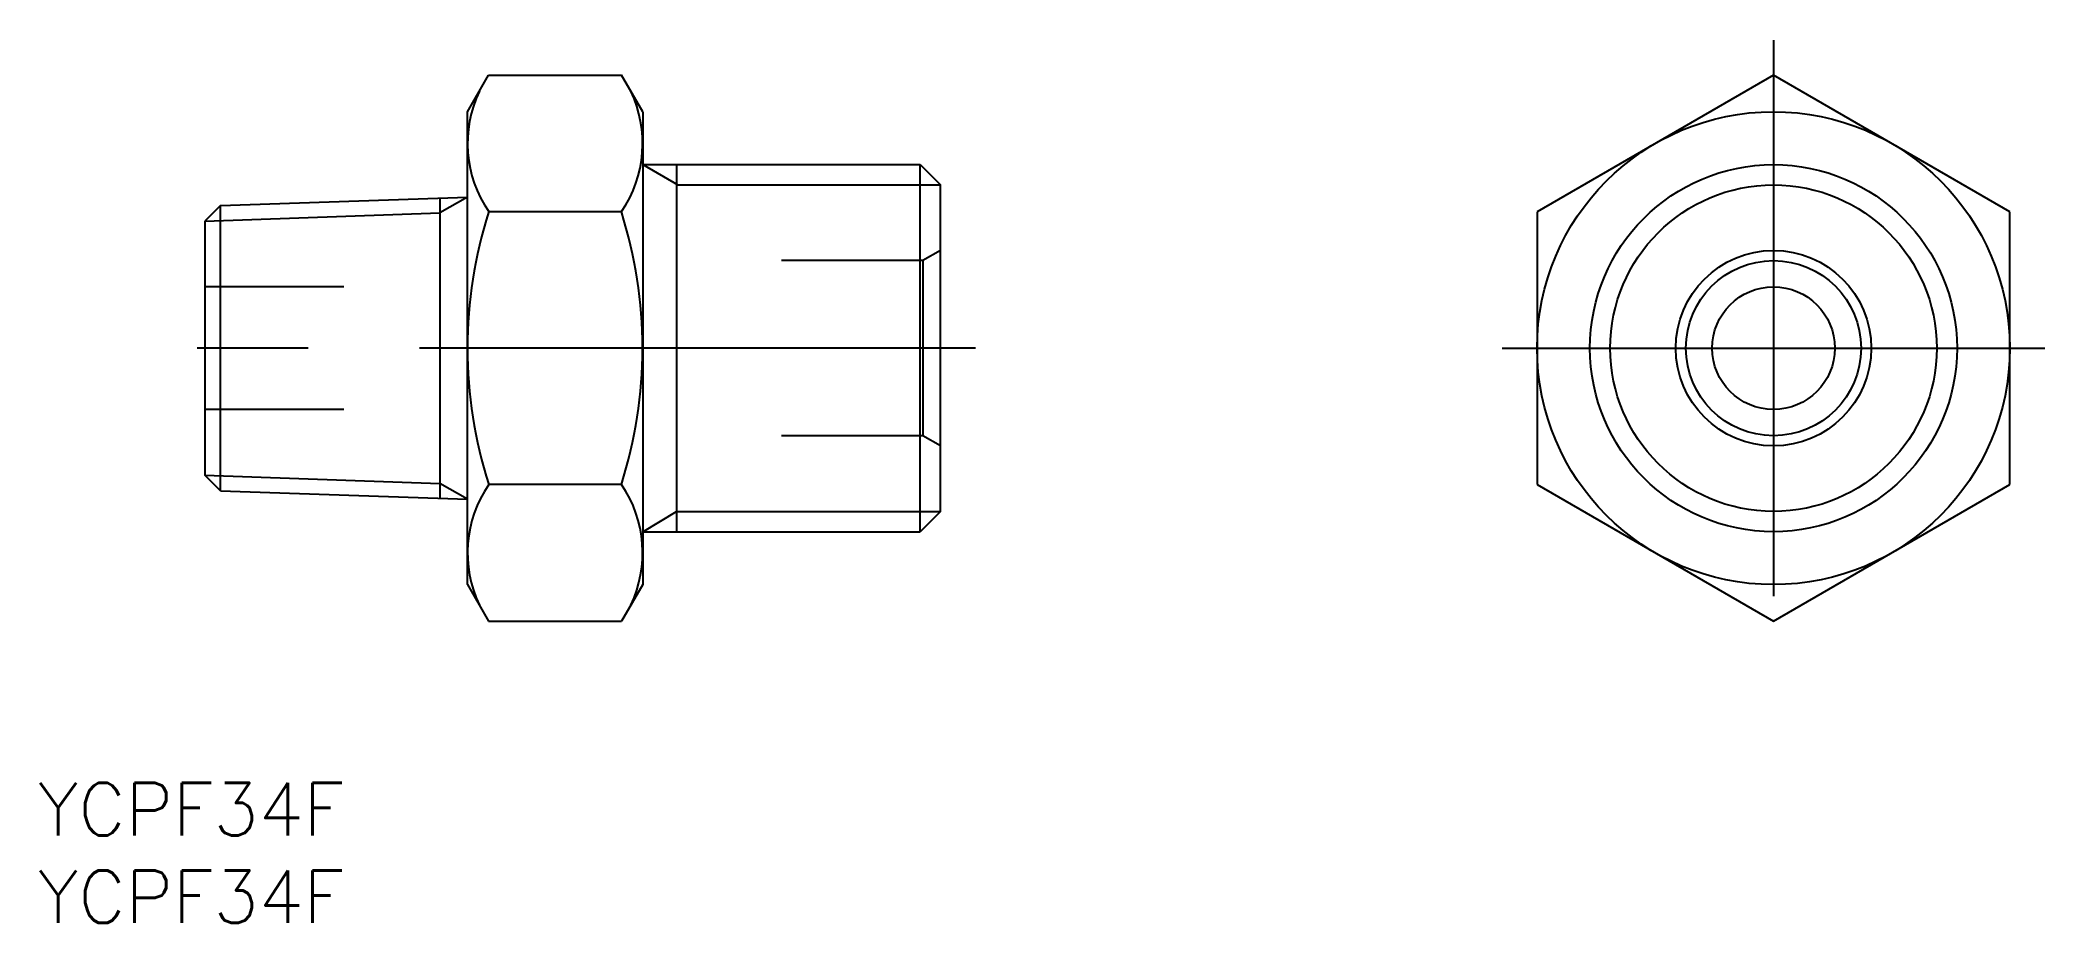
# Model space of a CAD drawing. Extents: x -99 to 15, y -33 to 18.
import ezdxf

# ---------------------------------------------------------------- set-up
doc = ezdxf.new("R2010")
doc.units = 0
doc.linetypes.add('CENTER', pattern=[50.8, 31.75, -6.35, 6.35, -6.35])
doc.linetypes.add('DASHED', pattern=[19.05, 12.7, -6.35])
doc.layers.get('0').update_dxf_attribs({"linetype": 'CONTINUOUS'})
doc.layers.add('CENTER', color=1, linetype='CENTER')
doc.styles.get("Standard").update_dxf_attribs({"font": 'txt.shx', "height": 3, "bigfont": 'bigfont.shx'})

msp = doc.modelspace()

# ---------------------------------------------------------------- linework, layer by layer
at = {"color": 7, "linetype": 'CONTINUOUS'}
for p, q in [((-74.58, 13.5), (-73.38, 15.59)), ((-73.38, 15.59), (-65.79, 15.59)), ((-64.58, 13.5), (-65.79, 15.59)), ((0, 15.59), (-13.5, 7.79)), ((13.5, 7.79), (0, 15.59)), ((-74.58, -13.5), (-74.58, 13.5)), ((-64.58, 13.5), (-64.58, -13.5)), ((-64.58, 10.48), (-48.74, 10.48)), ((-62.65, 10.48), (-62.65, -10.48)), ((-48.74, -10.48), (-48.74, 10.48)), ((-48.74, 10.48), (-47.58, 9.32)), ((-47.58, -9.32), (-47.58, 9.32)), ((-88.69, 8.14), (-89.58, 7.25)), ((-88.69, 8.14), (-74.58, 8.63)), ((-88.69, -8.14), (-88.69, 8.14)), ((-76.16, 8.58), (-76.16, -8.58)), ((-89.58, 7.25), (-89.58, -7.25)), ((-65.79, 7.79), (-73.38, 7.79)), ((-13.5, 7.79), (-13.5, -7.79)), ((13.5, -7.79), (13.5, 7.79)), ((-88.69, -8.14), (-89.58, -7.25)), ((-65.79, -7.79), (-73.38, -7.79)), ((-13.5, -7.79), (0, -15.59)), ((0, -15.59), (13.5, -7.79)), ((-88.69, -8.14), (-74.58, -8.63)), ((-47.58, -9.32), (-48.74, -10.48)), ((-64.58, -10.48), (-48.74, -10.48)), ((-74.58, -13.5), (-73.38, -15.59)), ((-64.58, -13.5), (-65.79, -15.59)), ((-73.38, -15.59), (-65.79, -15.59))]:
    msp.add_line(p, q, dxfattribs=at)
at = {"color": 3, "linetype": 'CONTINUOUS'}
for p, q in [((-64.58, 10.48), (-62.57, 9.32)), ((-62.65, 9.32), (-47.58, 9.32)), ((-74.58, 8.63), (-76.16, 7.72)), ((-89.58, 7.25), (-76.16, 7.72)), ((-89.58, -7.25), (-76.16, -7.72)), ((-74.58, -8.63), (-76.16, -7.72)), ((-64.58, -10.48), (-62.65, -9.32)), ((-62.65, -9.32), (-47.58, -9.32))]:
    msp.add_line(p, q, dxfattribs=at)
at = {"color": 3, "linetype": 'DASHED'}
for p, q in [((-48.58, 5), (-56.66, 5)), ((-47.58, 5.58), (-48.58, 5)), ((-48.58, 5), (-48.58, -5)), ((-81.64, 3.5), (-89.58, 3.5)), ((-81.64, -3.5), (-89.58, -3.5)), ((-48.58, -5), (-56.66, -5)), ((-47.58, -5.58), (-48.58, -5))]:
    msp.add_line(p, q, dxfattribs=at)
at = {"color": 7, "linetype": 'CONTINUOUS'}
for radius in [13.5, 10.48, 5.58, 5, 3.5]:
    msp.add_circle((0, 0), radius, dxfattribs=at)
at = {"color": 3, "linetype": 'CONTINUOUS'}
msp.add_circle((0, 0), 9.32, dxfattribs=at)
at = {"color": 7, "linetype": 'CONTINUOUS'}
for centre, radius, start, end in [((-67.68, 11.69), 6.9, 154.3842, 214.3842), ((-71.48, 11.69), 6.9, 325.6158, 25.6158), ((-48.79, 0), 25.79, 162.412, 197.588), ((-90.38, 0), 25.79, 342.412, 17.588), ((-67.68, -11.69), 6.9, 145.6158, 205.6158), ((-71.48, -11.69), 6.9, 334.3842, 34.3842)]:
    msp.add_arc(centre, radius, start, end, dxfattribs=at)
at = {"layer": 'CENTER', "color": 1, "linetype": 'CENTER'}
for p, q in [((0, 17.59), (0, -17.59)), ((-45.58, 0), (-91.58, 0)), ((-15.5, 0), (15.5, 0))]:
    msp.add_line(p, q, dxfattribs=at)

# ---------------------------------------------------------------- texts
at = {"color": 7, "linetype": 'CONTINUOUS'}
for p in [(-99.12, -27.82), (-99.12, -32.82)]:
    msp.add_text('YCPF34F', height=3, dxfattribs=at).set_placement(p)

doc.saveas('drawing.dxf')
